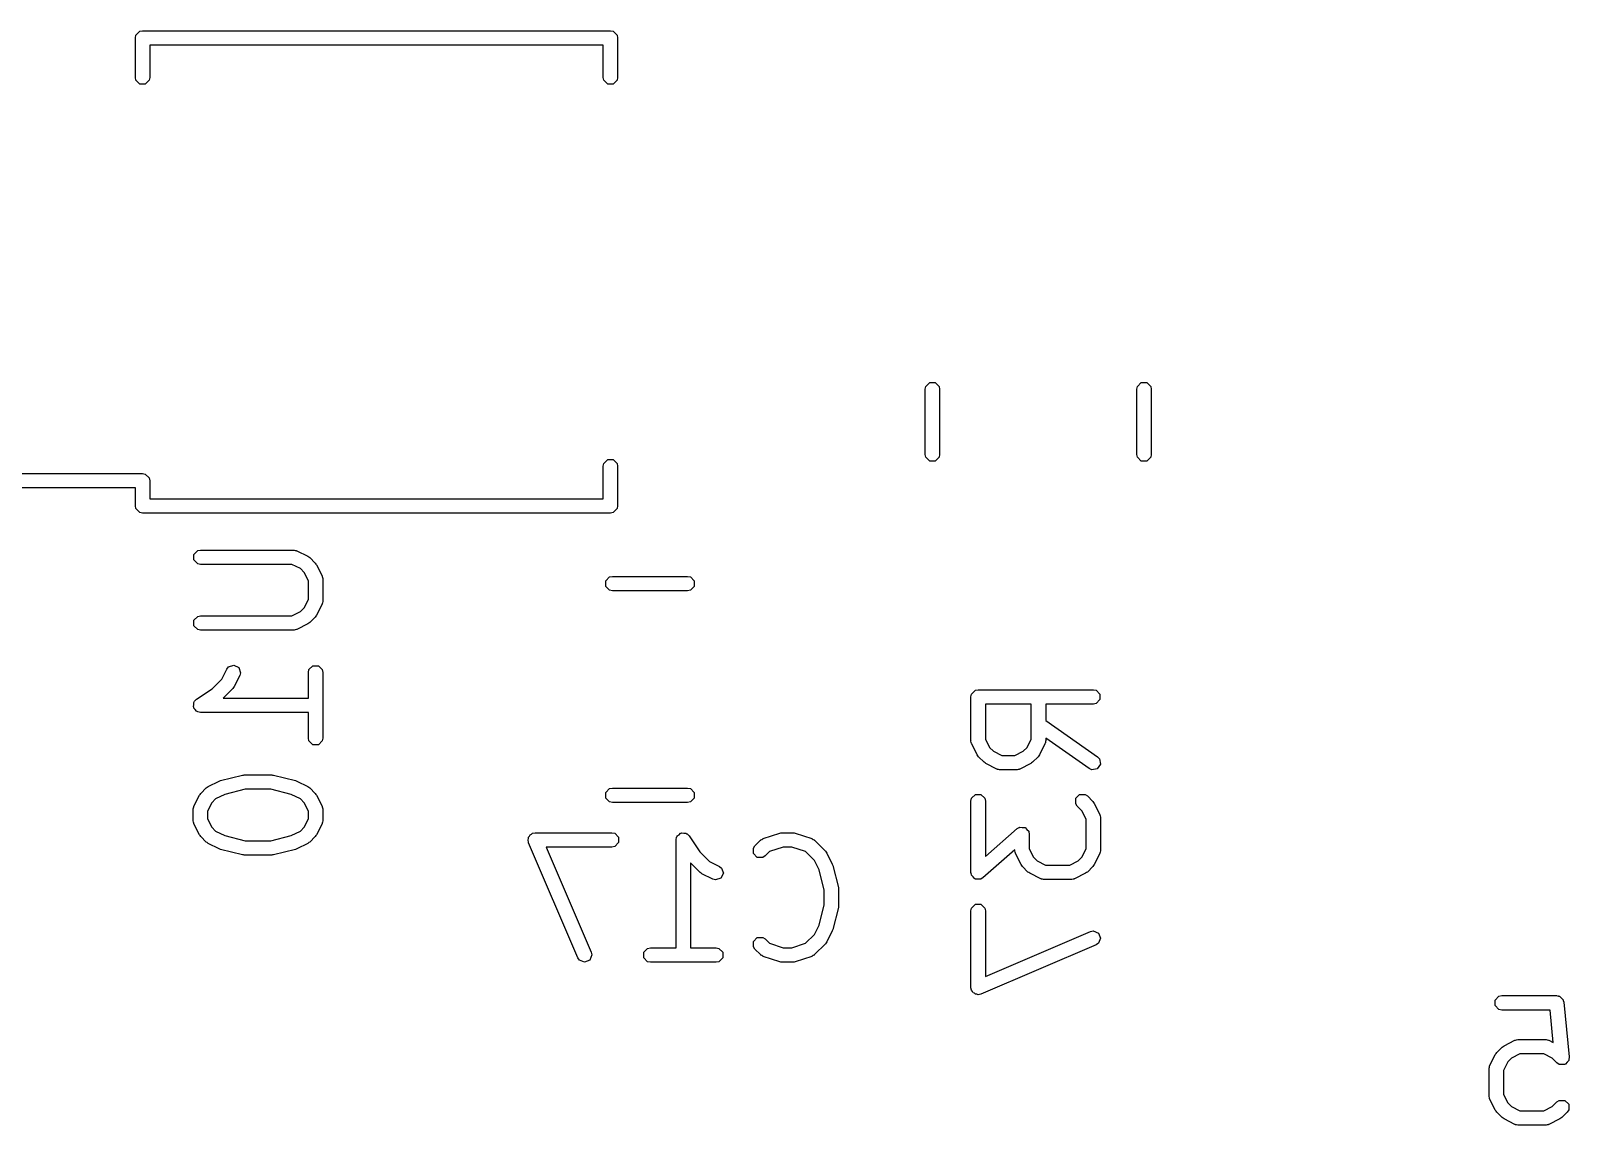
# Model space of a CAD drawing. Header units: inches. Extents: x 0.38 to 5.39, y 0.12 to 3.22.
# Drawn here: x 1.46 to 1.8808, y 0.7275 to 1.0268 of the extents above; entities that cross this region are included whole.
import ezdxf

# ---------------------------------------------------------------- set-up
doc = ezdxf.new("R2010")
doc.units = ezdxf.units.IN
doc.header["$MEASUREMENT"] = 0
doc.layers.add('BLACK', color=250, linetype='CONTINUOUS')

msp = doc.modelspace()

# ---------------------------------------------------------------- linework, layer by layer
at = {"layer": 'BLACK', "linetype": 'CONTINUOUS'}
for p, q in [((1.48877, 1.0256), (1.48984, 1.02666)), ((1.48984, 1.02666), (1.49059, 1.02681)), ((1.49059, 1.02681), (1.61854, 1.02681)), ((1.61854, 1.02681), (1.6193, 1.02666)), ((1.6193, 1.02666), (1.62036, 1.0256)), ((1.48862, 1.02484), (1.48877, 1.0256)), ((1.48862, 1.01402), (1.48862, 1.02484)), ((1.61657, 1.02287), (1.49256, 1.02287)), ((1.49256, 1.02287), (1.49256, 1.01402)), ((1.61657, 1.01402), (1.61657, 1.02287)), ((1.62036, 1.0256), (1.62051, 1.02484)), ((1.62051, 1.02484), (1.62051, 1.01402)), ((1.48877, 1.01326), (1.48862, 1.01402)), ((1.49256, 1.01402), (1.49241, 1.01326)), ((1.61672, 1.01326), (1.61657, 1.01402)), ((1.62051, 1.01402), (1.62036, 1.01326)), ((1.48984, 1.0122), (1.48877, 1.01326)), ((1.49134, 1.0122), (1.48984, 1.0122)), ((1.49241, 1.01326), (1.49134, 1.0122)), ((1.61779, 1.0122), (1.61672, 1.01326)), ((1.6193, 1.0122), (1.61779, 1.0122)), ((1.62036, 1.01326), (1.6193, 1.0122)), ((1.70479, 0.92955), (1.70585, 0.93062)), ((1.70585, 0.93062), (1.70736, 0.93062)), ((1.70736, 0.93062), (1.70842, 0.92955)), ((1.76266, 0.92955), (1.76373, 0.93062)), ((1.76373, 0.93062), (1.76523, 0.93062)), ((1.76523, 0.93062), (1.7663, 0.92955)), ((1.70464, 0.9288), (1.70479, 0.92955)), ((1.70464, 0.91092), (1.70464, 0.9288)), ((1.70842, 0.92955), (1.70857, 0.9288)), ((1.70857, 0.9288), (1.70857, 0.91092)), ((1.76251, 0.9288), (1.76266, 0.92955)), ((1.76251, 0.91092), (1.76251, 0.9288)), ((1.7663, 0.92955), (1.76645, 0.9288)), ((1.76645, 0.9288), (1.76645, 0.91092)), ((1.61672, 0.90847), (1.61779, 0.90954)), ((1.61779, 0.90954), (1.6193, 0.90954)), ((1.6193, 0.90954), (1.62036, 0.90847)), ((1.70479, 0.91017), (1.70464, 0.91092)), ((1.70585, 0.9091), (1.70479, 0.91017)), ((1.70736, 0.9091), (1.70585, 0.9091)), ((1.70842, 0.91017), (1.70736, 0.9091)), ((1.70857, 0.91092), (1.70842, 0.91017)), ((1.76266, 0.91017), (1.76251, 0.91092)), ((1.76373, 0.9091), (1.76266, 0.91017)), ((1.76523, 0.9091), (1.76373, 0.9091)), ((1.7663, 0.91017), (1.76523, 0.9091)), ((1.76645, 0.91092), (1.7663, 0.91017)), ((1.44827, 0.90575), (1.49059, 0.90575)), ((1.49059, 0.90575), (1.49134, 0.9056)), ((1.49134, 0.9056), (1.49241, 0.90453)), ((1.61657, 0.90772), (1.61672, 0.90847)), ((1.61657, 0.89886), (1.61657, 0.90772)), ((1.62036, 0.90847), (1.62051, 0.90772)), ((1.62051, 0.90772), (1.62051, 0.89689)), ((1.48862, 0.90181), (1.44827, 0.90181)), ((1.48862, 0.89689), (1.48862, 0.90181)), ((1.49241, 0.90453), (1.49256, 0.90378)), ((1.49256, 0.90378), (1.49256, 0.89886)), ((1.48877, 0.89614), (1.48862, 0.89689)), ((1.49256, 0.89886), (1.61657, 0.89886)), ((1.62051, 0.89689), (1.62036, 0.89614)), ((1.48984, 0.89507), (1.48877, 0.89614)), ((1.49059, 0.89492), (1.48984, 0.89507)), ((1.61854, 0.89492), (1.49059, 0.89492)), ((1.6193, 0.89507), (1.61854, 0.89492)), ((1.62036, 0.89614), (1.6193, 0.89507)), ((1.50459, 0.88361), (1.50566, 0.88467)), ((1.50459, 0.8821), (1.50459, 0.88361)), ((1.50566, 0.88467), (1.50641, 0.88482)), ((1.50641, 0.88482), (1.53191, 0.88482)), ((1.53191, 0.88482), (1.53201, 0.8848)), ((1.53201, 0.8848), (1.53205, 0.88482)), ((1.53205, 0.88482), (1.53235, 0.88473)), ((1.53235, 0.88473), (1.53266, 0.88467)), ((1.53266, 0.88467), (1.5327, 0.88464)), ((1.5327, 0.88464), (1.53279, 0.88461)), ((1.53279, 0.88461), (1.53579, 0.88311)), ((1.50566, 0.88103), (1.50459, 0.8821)), ((1.50641, 0.88088), (1.50566, 0.88103)), ((1.53145, 0.88088), (1.50641, 0.88088)), ((1.53374, 0.87974), (1.53145, 0.88088)), ((1.53479, 0.87869), (1.53374, 0.87974)), ((1.53579, 0.88311), (1.53604, 0.88292)), ((1.53604, 0.88292), (1.5363, 0.88275)), ((1.5363, 0.88275), (1.5378, 0.88125)), ((1.5378, 0.88125), (1.53798, 0.88098)), ((1.53798, 0.88098), (1.53817, 0.88073)), ((1.53817, 0.88073), (1.53967, 0.87773)), ((1.53594, 0.87639), (1.53479, 0.87869)), ((1.53594, 0.87132), (1.53594, 0.87639)), ((1.53967, 0.87773), (1.5397, 0.87764)), ((1.5397, 0.87764), (1.53973, 0.87761)), ((1.53973, 0.87761), (1.53979, 0.8773)), ((1.53979, 0.8773), (1.53987, 0.87699)), ((1.53987, 0.87699), (1.53986, 0.87695)), ((1.53986, 0.87695), (1.53988, 0.87685)), ((1.53988, 0.87685), (1.53988, 0.87085)), ((1.61727, 0.87638), (1.61833, 0.87745)), ((1.61727, 0.87488), (1.61727, 0.87638)), ((1.61833, 0.87745), (1.61908, 0.8776)), ((1.61908, 0.8776), (1.63966, 0.8776)), ((1.63966, 0.8776), (1.64041, 0.87745)), ((1.64041, 0.87745), (1.64147, 0.87638)), ((1.64147, 0.87638), (1.64147, 0.87488)), ((1.53479, 0.86902), (1.53594, 0.87132)), ((1.61833, 0.87381), (1.61727, 0.87488)), ((1.61908, 0.87366), (1.61833, 0.87381)), ((1.63966, 0.87366), (1.61908, 0.87366)), ((1.64041, 0.87381), (1.63966, 0.87366)), ((1.64147, 0.87488), (1.64041, 0.87381)), ((1.50566, 0.86667), (1.50641, 0.86682)), ((1.50641, 0.86682), (1.53145, 0.86682)), ((1.53145, 0.86682), (1.53374, 0.86797)), ((1.53374, 0.86797), (1.53479, 0.86902)), ((1.53798, 0.86673), (1.5378, 0.86646)), ((1.53817, 0.86697), (1.53798, 0.86673)), ((1.53967, 0.86997), (1.53817, 0.86697)), ((1.5397, 0.87007), (1.53967, 0.86997)), ((1.53973, 0.8701), (1.5397, 0.87007)), ((1.53979, 0.87041), (1.53973, 0.8701)), ((1.53987, 0.87072), (1.53979, 0.87041)), ((1.53988, 0.87085), (1.53986, 0.87076)), ((1.53986, 0.87076), (1.53987, 0.87072)), ((1.50459, 0.86561), (1.50566, 0.86667)), ((1.50459, 0.8641), (1.50459, 0.86561)), ((1.50566, 0.86304), (1.50459, 0.8641)), ((1.50641, 0.86289), (1.50566, 0.86304)), ((1.53191, 0.86289), (1.50641, 0.86289)), ((1.53201, 0.86291), (1.53191, 0.86289)), ((1.53205, 0.86289), (1.53201, 0.86291)), ((1.53235, 0.86298), (1.53205, 0.86289)), ((1.53266, 0.86304), (1.53235, 0.86298)), ((1.5327, 0.86307), (1.53266, 0.86304)), ((1.53279, 0.86309), (1.5327, 0.86307)), ((1.53579, 0.86459), (1.53279, 0.86309)), ((1.53604, 0.86479), (1.53579, 0.86459)), ((1.5363, 0.86496), (1.53604, 0.86479)), ((1.5378, 0.86646), (1.5363, 0.86496)), ((1.51229, 0.84952), (1.51365, 0.85224)), ((1.51365, 0.85224), (1.51412, 0.85284)), ((1.51412, 0.85284), (1.51555, 0.85332)), ((1.51555, 0.85332), (1.5169, 0.85265)), ((1.51717, 0.85048), (1.51567, 0.84748)), ((1.5169, 0.85265), (1.51738, 0.85122)), ((1.51738, 0.85122), (1.51717, 0.85048)), ((1.53594, 0.85136), (1.53609, 0.85211)), ((1.53594, 0.84433), (1.53594, 0.85136)), ((1.53609, 0.85211), (1.53716, 0.85318)), ((1.53716, 0.85318), (1.53866, 0.85318)), ((1.53866, 0.85318), (1.53973, 0.85211)), ((1.53973, 0.85211), (1.53988, 0.85136)), ((1.53988, 0.85136), (1.53988, 0.83336)), ((1.50532, 0.844), (1.50966, 0.84689)), ((1.50966, 0.84689), (1.51229, 0.84952)), ((1.5153, 0.84697), (1.51267, 0.84433)), ((1.51548, 0.84723), (1.5153, 0.84697)), ((1.51567, 0.84748), (1.51548, 0.84723)), ((1.71729, 0.84541), (1.71836, 0.84648)), ((1.71836, 0.84648), (1.71911, 0.84663)), ((1.71911, 0.84663), (1.75061, 0.84663)), ((1.75061, 0.84663), (1.75136, 0.84648)), ((1.75136, 0.84648), (1.75242, 0.84541)), ((1.50448, 0.84198), (1.50459, 0.84254)), ((1.50459, 0.84181), (1.50448, 0.84198)), ((1.50459, 0.84311), (1.50474, 0.84326)), ((1.50459, 0.84254), (1.50459, 0.84311)), ((1.50459, 0.84161), (1.50459, 0.84181)), ((1.505, 0.8412), (1.50459, 0.84161)), ((1.50474, 0.84326), (1.50478, 0.84345)), ((1.50478, 0.84345), (1.50532, 0.844)), ((1.51267, 0.84433), (1.53594, 0.84433)), ((1.71714, 0.84466), (1.71729, 0.84541)), ((1.71714, 0.83266), (1.71714, 0.84466)), ((1.73364, 0.84269), (1.72108, 0.84269)), ((1.72108, 0.84269), (1.72108, 0.83313)), ((1.73364, 0.83313), (1.73364, 0.84269)), ((1.75061, 0.84269), (1.73758, 0.84269)), ((1.73758, 0.84269), (1.73758, 0.83819)), ((1.75136, 0.84284), (1.75061, 0.84269)), ((1.75242, 0.84391), (1.75136, 0.84284)), ((1.75242, 0.84541), (1.75242, 0.84391)), ((1.50532, 0.84072), (1.505, 0.8412)), ((1.50552, 0.84068), (1.50532, 0.84072)), ((1.50566, 0.84054), (1.50552, 0.84068)), ((1.50641, 0.84039), (1.50566, 0.84054)), ((1.53594, 0.84039), (1.50641, 0.84039)), ((1.53594, 0.83336), (1.53594, 0.84039)), ((1.73758, 0.83819), (1.75173, 0.82828)), ((1.53609, 0.83261), (1.53594, 0.83336)), ((1.53988, 0.83336), (1.53973, 0.83261)), ((1.72108, 0.83313), (1.72223, 0.83083)), ((1.73249, 0.83083), (1.73364, 0.83313)), ((1.74948, 0.82505), (1.73758, 0.83338)), ((1.73758, 0.83338), (1.73758, 0.83266)), ((1.53716, 0.83154), (1.53609, 0.83261)), ((1.53866, 0.83154), (1.53716, 0.83154)), ((1.53973, 0.83261), (1.53866, 0.83154)), ((1.71716, 0.83256), (1.71714, 0.83266)), ((1.71715, 0.83252), (1.71716, 0.83256)), ((1.71723, 0.83222), (1.71715, 0.83252)), ((1.71729, 0.83191), (1.71723, 0.83222)), ((1.71732, 0.83188), (1.71729, 0.83191)), ((1.71735, 0.83178), (1.71732, 0.83188)), ((1.71885, 0.82878), (1.71735, 0.83178)), ((1.72223, 0.83083), (1.72327, 0.82978)), ((1.72327, 0.82978), (1.72557, 0.82863)), ((1.72914, 0.82863), (1.73144, 0.82978)), ((1.73144, 0.82978), (1.73249, 0.83083)), ((1.73737, 0.83178), (1.73587, 0.82878)), ((1.73739, 0.83188), (1.73737, 0.83178)), ((1.73743, 0.83191), (1.73739, 0.83188)), ((1.73749, 0.83222), (1.73743, 0.83191)), ((1.73757, 0.83252), (1.73749, 0.83222)), ((1.73758, 0.83266), (1.73756, 0.83256)), ((1.73756, 0.83256), (1.73757, 0.83252)), ((1.71904, 0.82853), (1.71885, 0.82878)), ((1.71922, 0.82827), (1.71904, 0.82853)), ((1.72072, 0.82677), (1.71922, 0.82827)), ((1.72098, 0.82659), (1.72072, 0.82677)), ((1.72123, 0.8264), (1.72098, 0.82659)), ((1.72423, 0.8249), (1.72123, 0.8264)), ((1.72432, 0.82488), (1.72423, 0.8249)), ((1.72436, 0.82484), (1.72432, 0.82488)), ((1.72466, 0.82478), (1.72436, 0.82484)), ((1.72497, 0.8247), (1.72466, 0.82478)), ((1.72501, 0.82471), (1.72497, 0.8247)), ((1.72511, 0.82469), (1.72501, 0.82471)), ((1.72961, 0.82469), (1.72511, 0.82469)), ((1.72557, 0.82863), (1.72914, 0.82863)), ((1.7297, 0.82471), (1.72961, 0.82469)), ((1.72975, 0.8247), (1.7297, 0.82471)), ((1.73005, 0.82478), (1.72975, 0.8247)), ((1.73036, 0.82484), (1.73005, 0.82478)), ((1.73039, 0.82488), (1.73036, 0.82484)), ((1.73049, 0.8249), (1.73039, 0.82488)), ((1.73349, 0.8264), (1.73049, 0.8249)), ((1.73374, 0.82659), (1.73349, 0.8264)), ((1.734, 0.82677), (1.73374, 0.82659)), ((1.7355, 0.82827), (1.734, 0.82677)), ((1.73567, 0.82853), (1.7355, 0.82827)), ((1.73587, 0.82878), (1.73567, 0.82853)), ((1.75018, 0.82474), (1.74948, 0.82505)), ((1.75166, 0.825), (1.75018, 0.82474)), ((1.75253, 0.82624), (1.75166, 0.825)), ((1.75173, 0.82828), (1.75227, 0.82772)), ((1.75227, 0.82772), (1.75253, 0.82624)), ((1.50853, 0.82012), (1.51153, 0.82162)), ((1.51153, 0.82162), (1.51174, 0.82168)), ((1.51174, 0.82168), (1.51194, 0.82177)), ((1.51194, 0.82177), (1.51793, 0.82327)), ((1.51793, 0.82327), (1.51818, 0.82328)), ((1.51818, 0.82328), (1.51841, 0.82333)), ((1.51841, 0.82333), (1.52591, 0.82333)), ((1.52591, 0.82333), (1.52615, 0.82328)), ((1.52615, 0.82328), (1.52639, 0.82327)), ((1.52639, 0.82327), (1.53239, 0.82177)), ((1.53239, 0.82177), (1.53258, 0.82168)), ((1.53258, 0.82168), (1.53279, 0.82162)), ((1.53279, 0.82162), (1.53579, 0.82012)), ((1.50465, 0.81474), (1.50615, 0.81774)), ((1.50615, 0.81774), (1.50635, 0.81799)), ((1.50635, 0.81799), (1.50652, 0.81825)), ((1.50652, 0.81825), (1.50802, 0.81975)), ((1.50802, 0.81975), (1.50828, 0.81993)), ((1.50828, 0.81993), (1.50853, 0.82012)), ((1.51058, 0.81674), (1.50953, 0.8157)), ((1.5131, 0.818), (1.51058, 0.81674)), ((1.51865, 0.81939), (1.5131, 0.818)), ((1.52567, 0.81939), (1.51865, 0.81939)), ((1.53122, 0.818), (1.52567, 0.81939)), ((1.53374, 0.81674), (1.53122, 0.818)), ((1.53479, 0.8157), (1.53374, 0.81674)), ((1.53579, 0.82012), (1.53604, 0.81993)), ((1.53604, 0.81993), (1.5363, 0.81975)), ((1.5363, 0.81975), (1.5378, 0.81825)), ((1.5378, 0.81825), (1.53798, 0.81799)), ((1.53798, 0.81799), (1.53817, 0.81774)), ((1.53817, 0.81774), (1.53967, 0.81474)), ((1.61727, 0.81851), (1.61833, 0.81957)), ((1.61727, 0.817), (1.61727, 0.81851)), ((1.61833, 0.81594), (1.61727, 0.817)), ((1.61833, 0.81957), (1.61908, 0.81972)), ((1.61908, 0.81972), (1.63966, 0.81972)), ((1.63966, 0.81972), (1.64041, 0.81957)), ((1.64041, 0.81957), (1.64147, 0.81851)), ((1.64147, 0.817), (1.64041, 0.81594)), ((1.64147, 0.81851), (1.64147, 0.817)), ((1.71714, 0.81616), (1.71729, 0.81692)), ((1.71729, 0.81692), (1.71836, 0.81798)), ((1.71836, 0.81798), (1.71986, 0.81798)), ((1.71986, 0.81798), (1.72093, 0.81692)), ((1.72093, 0.81692), (1.72108, 0.81616)), ((1.74579, 0.81692), (1.74685, 0.81798)), ((1.74579, 0.81541), (1.74579, 0.81692)), ((1.74685, 0.81798), (1.74836, 0.81798)), ((1.74836, 0.81798), (1.749, 0.81756)), ((1.749, 0.81756), (1.7505, 0.81606)), ((1.50444, 0.81386), (1.50446, 0.81396)), ((1.50444, 0.81086), (1.50444, 0.81386)), ((1.50445, 0.814), (1.50453, 0.81431)), ((1.50446, 0.81396), (1.50445, 0.814)), ((1.50453, 0.81431), (1.50459, 0.81462)), ((1.50459, 0.81462), (1.50463, 0.81465)), ((1.50463, 0.81465), (1.50465, 0.81474)), ((1.50953, 0.8157), (1.50838, 0.8134)), ((1.50838, 0.8134), (1.50838, 0.81133)), ((1.53594, 0.8134), (1.53479, 0.8157)), ((1.53594, 0.81133), (1.53594, 0.8134)), ((1.53967, 0.81474), (1.5397, 0.81465)), ((1.5397, 0.81465), (1.53973, 0.81462)), ((1.53973, 0.81462), (1.53979, 0.81431)), ((1.53979, 0.81431), (1.53987, 0.814)), ((1.53987, 0.814), (1.53986, 0.81396)), ((1.53986, 0.81396), (1.53988, 0.81386)), ((1.53988, 0.81386), (1.53988, 0.81086)), ((1.61908, 0.81579), (1.61833, 0.81594)), ((1.63966, 0.81579), (1.61908, 0.81579)), ((1.64041, 0.81594), (1.63966, 0.81579)), ((1.71714, 0.79667), (1.71714, 0.81616)), ((1.72108, 0.81616), (1.72108, 0.801)), ((1.74621, 0.81477), (1.74579, 0.81541)), ((1.74749, 0.8135), (1.74621, 0.81477)), ((1.74864, 0.8112), (1.74749, 0.8135)), ((1.7505, 0.81606), (1.75067, 0.81579)), ((1.75067, 0.81579), (1.75087, 0.81554)), ((1.75087, 0.81554), (1.75237, 0.81254)), ((1.75237, 0.81254), (1.75239, 0.81245)), ((1.75239, 0.81245), (1.75242, 0.81242)), ((1.75242, 0.81242), (1.75249, 0.81211)), ((1.75249, 0.81211), (1.75257, 0.8118)), ((1.50446, 0.81077), (1.50444, 0.81086)), ((1.50445, 0.81072), (1.50446, 0.81077)), ((1.50453, 0.81042), (1.50445, 0.81072)), ((1.50459, 0.81011), (1.50453, 0.81042)), ((1.50463, 0.81008), (1.50459, 0.81011)), ((1.50465, 0.80998), (1.50463, 0.81008)), ((1.50615, 0.80698), (1.50465, 0.80998)), ((1.50838, 0.81133), (1.50953, 0.80903)), ((1.50953, 0.80903), (1.51058, 0.80798)), ((1.51058, 0.80798), (1.5131, 0.80672)), ((1.53122, 0.80672), (1.53374, 0.80798)), ((1.53374, 0.80798), (1.53479, 0.80903)), ((1.53479, 0.80903), (1.53594, 0.81133)), ((1.53967, 0.80998), (1.53817, 0.80698)), ((1.5397, 0.81008), (1.53967, 0.80998)), ((1.53973, 0.81011), (1.5397, 0.81008)), ((1.53979, 0.81042), (1.53973, 0.81011)), ((1.53987, 0.81072), (1.53979, 0.81042)), ((1.53988, 0.81086), (1.53986, 0.81077)), ((1.53986, 0.81077), (1.53987, 0.81072)), ((1.72108, 0.801), (1.72981, 0.80865)), ((1.72981, 0.80865), (1.7303, 0.80893)), ((1.7303, 0.80893), (1.73035, 0.80898)), ((1.73035, 0.80898), (1.7304, 0.80898)), ((1.7304, 0.80898), (1.73048, 0.80903)), ((1.73048, 0.80903), (1.73117, 0.80898)), ((1.73117, 0.80898), (1.73186, 0.80898)), ((1.73186, 0.80898), (1.73191, 0.80893)), ((1.73191, 0.80893), (1.73198, 0.80893)), ((1.73198, 0.80893), (1.73244, 0.80841)), ((1.73244, 0.80841), (1.73293, 0.80792)), ((1.73293, 0.80792), (1.73294, 0.80783)), ((1.73294, 0.80783), (1.73297, 0.8078)), ((1.74864, 0.80313), (1.74864, 0.8112)), ((1.75257, 0.8118), (1.75255, 0.81176)), ((1.75255, 0.81176), (1.75257, 0.81166)), ((1.75257, 0.81166), (1.75257, 0.80267)), ((1.50635, 0.80673), (1.50615, 0.80698)), ((1.50652, 0.80647), (1.50635, 0.80673)), ((1.50802, 0.80497), (1.50652, 0.80647)), ((1.50828, 0.8048), (1.50802, 0.80497)), ((1.50853, 0.8046), (1.50828, 0.8048)), ((1.51153, 0.8031), (1.50853, 0.8046)), ((1.5131, 0.80672), (1.51865, 0.80533)), ((1.51865, 0.80533), (1.52567, 0.80533)), ((1.52567, 0.80533), (1.53122, 0.80672)), ((1.53579, 0.8046), (1.53279, 0.8031)), ((1.53604, 0.8048), (1.53579, 0.8046)), ((1.5363, 0.80497), (1.53604, 0.8048)), ((1.5378, 0.80647), (1.5363, 0.80497)), ((1.53798, 0.80673), (1.5378, 0.80647)), ((1.53817, 0.80698), (1.53798, 0.80673)), ((1.596, 0.80553), (1.59615, 0.80591)), ((1.59615, 0.80482), (1.596, 0.80553)), ((1.59615, 0.80631), (1.59642, 0.80658)), ((1.59615, 0.80591), (1.59615, 0.80631)), ((1.59615, 0.8048), (1.59615, 0.80482)), ((1.59616, 0.80478), (1.59615, 0.8048)), ((1.59615, 0.8048), (1.59615, 0.8048)), ((1.60966, 0.77328), (1.59616, 0.80478)), ((1.59642, 0.80658), (1.59656, 0.80693)), ((1.59656, 0.80693), (1.59693, 0.80709)), ((1.59693, 0.80709), (1.59721, 0.80737)), ((1.59721, 0.80737), (1.59792, 0.80752)), ((1.59792, 0.80752), (1.59794, 0.80752)), ((1.59794, 0.80752), (1.59795, 0.80752)), ((1.59795, 0.80752), (1.59797, 0.80752)), ((1.59797, 0.80752), (1.61897, 0.80752)), ((1.61897, 0.80752), (1.61972, 0.80737)), ((1.61972, 0.80374), (1.61897, 0.80359)), ((1.61972, 0.80737), (1.62078, 0.80631)), ((1.62078, 0.8048), (1.61972, 0.80374)), ((1.62078, 0.80631), (1.62078, 0.8048)), ((1.63649, 0.80556), (1.63664, 0.80631)), ((1.63649, 0.77603), (1.63649, 0.80556)), ((1.63664, 0.80631), (1.63679, 0.80645)), ((1.63679, 0.80645), (1.63683, 0.80665)), ((1.63683, 0.80665), (1.6373, 0.80697)), ((1.6373, 0.80697), (1.63771, 0.80737)), ((1.63771, 0.80737), (1.63791, 0.80737)), ((1.63791, 0.80737), (1.63808, 0.80749)), ((1.63808, 0.80749), (1.63864, 0.80737)), ((1.63864, 0.80737), (1.63922, 0.80737)), ((1.63922, 0.80737), (1.63936, 0.80723)), ((1.63936, 0.80723), (1.63956, 0.80719)), ((1.63956, 0.80719), (1.6401, 0.80665)), ((1.6401, 0.80665), (1.64299, 0.80231)), ((1.65764, 0.80331), (1.65807, 0.80395)), ((1.65807, 0.80395), (1.65957, 0.80545)), ((1.65957, 0.80545), (1.65965, 0.8055)), ((1.65965, 0.8055), (1.65967, 0.80554)), ((1.65967, 0.80554), (1.65994, 0.8057)), ((1.65994, 0.8057), (1.66021, 0.80587)), ((1.66021, 0.80587), (1.66025, 0.80587)), ((1.66025, 0.80587), (1.66034, 0.80592)), ((1.66034, 0.80592), (1.66484, 0.80742)), ((1.66484, 0.80742), (1.66515, 0.80746)), ((1.66515, 0.80746), (1.66546, 0.80752)), ((1.66546, 0.80752), (1.66846, 0.80752)), ((1.66846, 0.80752), (1.66877, 0.80746)), ((1.66877, 0.80746), (1.66908, 0.80742)), ((1.66908, 0.80742), (1.67358, 0.80592)), ((1.67358, 0.80592), (1.67367, 0.80587)), ((1.67367, 0.80587), (1.67371, 0.80587)), ((1.67371, 0.80587), (1.67397, 0.8057)), ((1.67397, 0.8057), (1.67425, 0.80554)), ((1.67425, 0.80554), (1.67427, 0.8055)), ((1.67427, 0.8055), (1.67435, 0.80545)), ((1.67435, 0.80545), (1.67735, 0.80245)), ((1.73297, 0.8078), (1.73297, 0.80771)), ((1.73297, 0.80771), (1.73308, 0.80716)), ((1.73308, 0.80716), (1.73308, 0.80313)), ((1.51174, 0.80305), (1.51153, 0.8031)), ((1.51194, 0.80295), (1.51174, 0.80305)), ((1.51793, 0.80145), (1.51194, 0.80295)), ((1.51818, 0.80144), (1.51793, 0.80145)), ((1.51841, 0.80139), (1.51818, 0.80144)), ((1.52591, 0.80139), (1.51841, 0.80139)), ((1.52615, 0.80144), (1.52591, 0.80139)), ((1.52639, 0.80145), (1.52615, 0.80144)), ((1.53239, 0.80295), (1.52639, 0.80145)), ((1.53258, 0.80305), (1.53239, 0.80295)), ((1.53279, 0.8031), (1.53258, 0.80305)), ((1.61897, 0.80359), (1.60095, 0.80359)), ((1.60095, 0.80359), (1.61328, 0.77483)), ((1.64299, 0.80231), (1.64563, 0.79967)), ((1.64563, 0.79967), (1.64834, 0.79832)), ((1.65764, 0.8018), (1.65764, 0.80331)), ((1.65871, 0.80074), (1.65764, 0.8018)), ((1.66021, 0.80074), (1.65871, 0.80074)), ((1.66085, 0.80116), (1.66021, 0.80074)), ((1.66202, 0.80234), (1.66085, 0.80116)), ((1.66578, 0.80359), (1.66202, 0.80234)), ((1.66814, 0.80359), (1.66578, 0.80359)), ((1.67189, 0.80234), (1.66814, 0.80359)), ((1.67434, 0.79989), (1.67189, 0.80234)), ((1.6756, 0.79737), (1.67434, 0.79989)), ((1.67735, 0.80245), (1.67753, 0.80219)), ((1.67753, 0.80219), (1.67772, 0.80194)), ((1.67772, 0.80194), (1.67922, 0.79894)), ((1.72914, 0.80283), (1.72041, 0.79518)), ((1.72914, 0.80267), (1.72914, 0.80283)), ((1.72916, 0.80257), (1.72914, 0.80267)), ((1.72914, 0.80253), (1.72916, 0.80257)), ((1.72923, 0.80222), (1.72914, 0.80253)), ((1.72929, 0.80191), (1.72923, 0.80222)), ((1.72932, 0.80188), (1.72929, 0.80191)), ((1.72935, 0.80179), (1.72932, 0.80188)), ((1.73085, 0.79879), (1.72935, 0.80179)), ((1.73308, 0.80313), (1.73423, 0.80083)), ((1.73423, 0.80083), (1.73527, 0.79978)), ((1.73527, 0.79978), (1.73757, 0.79863)), ((1.74414, 0.79863), (1.74644, 0.79978)), ((1.74644, 0.79978), (1.74749, 0.80083)), ((1.74749, 0.80083), (1.74864, 0.80313)), ((1.75237, 0.80179), (1.75087, 0.79879)), ((1.75239, 0.80188), (1.75237, 0.80179)), ((1.75242, 0.80191), (1.75239, 0.80188)), ((1.75249, 0.80222), (1.75242, 0.80191)), ((1.75257, 0.80253), (1.75249, 0.80222)), ((1.75257, 0.80267), (1.75255, 0.80257)), ((1.75255, 0.80257), (1.75257, 0.80253)), ((1.64307, 0.79666), (1.64043, 0.7993)), ((1.64043, 0.7993), (1.64043, 0.77603)), ((1.64333, 0.79649), (1.64307, 0.79666)), ((1.64358, 0.7963), (1.64333, 0.79649)), ((1.64658, 0.7948), (1.64358, 0.7963)), ((1.64834, 0.79832), (1.64895, 0.79785)), ((1.64943, 0.79642), (1.64875, 0.79507)), ((1.64895, 0.79785), (1.64943, 0.79642)), ((1.67699, 0.79181), (1.6756, 0.79737)), ((1.67922, 0.79894), (1.67928, 0.79873)), ((1.67928, 0.79873), (1.67937, 0.79853)), ((1.67937, 0.79853), (1.68087, 0.79253)), ((1.71725, 0.79612), (1.71714, 0.79667)), ((1.71724, 0.79604), (1.71725, 0.79612)), ((1.71727, 0.796), (1.71724, 0.79604)), ((1.71729, 0.79591), (1.71727, 0.796)), ((1.71778, 0.79542), (1.71729, 0.79591)), ((1.71824, 0.7949), (1.71778, 0.79542)), ((1.73104, 0.79854), (1.73085, 0.79879)), ((1.73122, 0.79827), (1.73104, 0.79854)), ((1.73272, 0.79677), (1.73122, 0.79827)), ((1.73298, 0.7966), (1.73272, 0.79677)), ((1.73323, 0.79641), (1.73298, 0.7966)), ((1.73623, 0.79491), (1.73323, 0.79641)), ((1.73757, 0.79863), (1.74414, 0.79863)), ((1.74849, 0.79641), (1.74549, 0.79491)), ((1.74874, 0.7966), (1.74849, 0.79641)), ((1.749, 0.79677), (1.74874, 0.7966)), ((1.7505, 0.79827), (1.749, 0.79677)), ((1.75067, 0.79854), (1.7505, 0.79827)), ((1.75087, 0.79879), (1.75067, 0.79854)), ((1.64732, 0.79459), (1.64658, 0.7948)), ((1.64875, 0.79507), (1.64732, 0.79459)), ((1.67699, 0.7878), (1.67699, 0.79181)), ((1.68087, 0.79253), (1.68088, 0.79229)), ((1.68088, 0.79229), (1.68093, 0.79206)), ((1.68093, 0.79206), (1.68093, 0.78756)), ((1.71831, 0.7949), (1.71824, 0.7949)), ((1.71836, 0.79485), (1.71831, 0.7949)), ((1.71905, 0.79485), (1.71836, 0.79485)), ((1.71974, 0.7948), (1.71905, 0.79485)), ((1.71982, 0.79485), (1.71974, 0.7948)), ((1.71986, 0.79485), (1.71982, 0.79485)), ((1.71992, 0.79491), (1.71986, 0.79485)), ((1.72041, 0.79518), (1.71992, 0.79491)), ((1.73632, 0.79488), (1.73623, 0.79491)), ((1.73635, 0.79485), (1.73632, 0.79488)), ((1.73666, 0.79479), (1.73635, 0.79485)), ((1.73697, 0.7947), (1.73666, 0.79479)), ((1.73701, 0.79472), (1.73697, 0.7947)), ((1.73711, 0.7947), (1.73701, 0.79472)), ((1.74461, 0.7947), (1.73711, 0.7947)), ((1.7447, 0.79472), (1.74461, 0.7947)), ((1.74475, 0.7947), (1.7447, 0.79472)), ((1.74505, 0.79479), (1.74475, 0.7947)), ((1.74536, 0.79485), (1.74505, 0.79479)), ((1.74539, 0.79488), (1.74536, 0.79485)), ((1.74549, 0.79491), (1.74539, 0.79488)), ((1.6756, 0.78225), (1.67699, 0.7878)), ((1.68087, 0.78708), (1.67937, 0.78108)), ((1.68088, 0.78732), (1.68087, 0.78708)), ((1.68093, 0.78756), (1.68088, 0.78732)), ((1.71714, 0.78617), (1.71729, 0.78692)), ((1.71729, 0.78692), (1.71836, 0.78799)), ((1.71836, 0.78799), (1.71986, 0.78799)), ((1.71986, 0.78799), (1.72093, 0.78692)), ((1.72093, 0.78692), (1.72108, 0.78617)), ((1.71714, 0.76517), (1.71714, 0.78617)), ((1.72108, 0.78617), (1.72108, 0.76816)), ((1.65764, 0.77781), (1.65871, 0.77888)), ((1.65871, 0.77888), (1.66021, 0.77888)), ((1.66021, 0.77888), (1.66085, 0.77845)), ((1.66085, 0.77845), (1.66202, 0.77728)), ((1.67189, 0.77728), (1.67434, 0.77972)), ((1.67434, 0.77972), (1.6756, 0.78225)), ((1.67922, 0.78068), (1.67772, 0.77768)), ((1.67928, 0.78089), (1.67922, 0.78068)), ((1.67937, 0.78108), (1.67928, 0.78089)), ((1.72108, 0.76816), (1.74983, 0.78048)), ((1.74983, 0.78048), (1.75058, 0.78064)), ((1.75058, 0.78064), (1.75198, 0.78008)), ((1.75198, 0.78008), (1.75257, 0.77869)), ((1.75257, 0.77869), (1.75201, 0.77729)), ((1.61328, 0.77483), (1.61343, 0.77408)), ((1.62765, 0.77481), (1.62871, 0.77588)), ((1.62765, 0.77331), (1.62765, 0.77481)), ((1.62871, 0.77588), (1.62946, 0.77603)), ((1.62946, 0.77603), (1.63649, 0.77603)), ((1.64043, 0.77603), (1.64746, 0.77603)), ((1.64746, 0.77603), (1.64821, 0.77588)), ((1.64821, 0.77588), (1.64928, 0.77481)), ((1.64928, 0.77481), (1.64928, 0.77331)), ((1.65764, 0.77631), (1.65764, 0.77781)), ((1.65807, 0.77567), (1.65764, 0.77631)), ((1.65957, 0.77417), (1.65807, 0.77567)), ((1.65965, 0.77411), (1.65957, 0.77417)), ((1.66202, 0.77728), (1.66578, 0.77603)), ((1.66578, 0.77603), (1.66814, 0.77603)), ((1.66814, 0.77603), (1.67189, 0.77728)), ((1.67435, 0.77417), (1.67427, 0.77411)), ((1.67735, 0.77717), (1.67435, 0.77417)), ((1.67753, 0.77743), (1.67735, 0.77717)), ((1.67772, 0.77768), (1.67753, 0.77743)), ((1.75138, 0.77686), (1.71988, 0.76336)), ((1.75201, 0.77729), (1.75138, 0.77686)), ((1.61009, 0.77265), (1.60966, 0.77328)), ((1.61149, 0.77209), (1.61009, 0.77265)), ((1.61287, 0.77268), (1.61149, 0.77209)), ((1.61343, 0.77408), (1.61287, 0.77268)), ((1.62871, 0.77224), (1.62765, 0.77331)), ((1.62946, 0.77209), (1.62871, 0.77224)), ((1.64746, 0.77209), (1.62946, 0.77209)), ((1.64821, 0.77224), (1.64746, 0.77209)), ((1.64928, 0.77331), (1.64821, 0.77224)), ((1.65967, 0.77407), (1.65965, 0.77411)), ((1.65994, 0.77392), (1.65967, 0.77407)), ((1.66021, 0.77374), (1.65994, 0.77392)), ((1.66025, 0.77374), (1.66021, 0.77374)), ((1.66034, 0.77369), (1.66025, 0.77374)), ((1.66484, 0.77219), (1.66034, 0.77369)), ((1.66515, 0.77215), (1.66484, 0.77219)), ((1.66546, 0.77209), (1.66515, 0.77215)), ((1.66846, 0.77209), (1.66546, 0.77209)), ((1.66877, 0.77215), (1.66846, 0.77209)), ((1.66908, 0.77219), (1.66877, 0.77215)), ((1.67358, 0.77369), (1.66908, 0.77219)), ((1.67367, 0.77374), (1.67358, 0.77369)), ((1.67371, 0.77374), (1.67367, 0.77374)), ((1.67397, 0.77392), (1.67371, 0.77374)), ((1.67425, 0.77407), (1.67397, 0.77392)), ((1.67427, 0.77411), (1.67425, 0.77407)), ((1.71714, 0.76515), (1.71714, 0.76517)), ((1.71715, 0.76513), (1.71714, 0.76515)), ((1.71714, 0.76515), (1.71714, 0.76515)), ((1.71729, 0.76442), (1.71715, 0.76513)), ((1.71758, 0.76413), (1.71729, 0.76442)), ((1.71773, 0.76376), (1.71758, 0.76413)), ((1.71809, 0.76362), (1.71773, 0.76376)), ((1.71836, 0.76335), (1.71809, 0.76362)), ((1.71876, 0.76335), (1.71836, 0.76335)), ((1.71913, 0.7632), (1.71876, 0.76335)), ((1.71984, 0.76335), (1.71913, 0.7632)), ((1.71986, 0.76335), (1.71984, 0.76335)), ((1.71987, 0.76336), (1.71986, 0.76335)), ((1.71988, 0.76336), (1.71987, 0.76336)), ((1.86048, 0.76174), (1.86154, 0.76281)), ((1.86048, 0.76024), (1.86048, 0.76174)), ((1.86154, 0.76281), (1.8623, 0.76296)), ((1.8623, 0.76296), (1.8773, 0.76296)), ((1.8773, 0.76296), (1.87777, 0.76286)), ((1.87777, 0.76286), (1.87786, 0.76287)), ((1.87786, 0.76287), (1.87791, 0.76283)), ((1.87791, 0.76283), (1.87805, 0.76281)), ((1.87805, 0.76281), (1.87852, 0.76234)), ((1.87852, 0.76234), (1.87903, 0.76192)), ((1.87903, 0.76192), (1.87907, 0.76178)), ((1.87907, 0.76178), (1.87911, 0.76174)), ((1.87911, 0.76174), (1.87911, 0.76164)), ((1.87911, 0.76164), (1.87925, 0.76118)), ((1.86154, 0.75917), (1.86048, 0.76024)), ((1.8623, 0.75902), (1.86154, 0.75917)), ((1.87551, 0.75902), (1.8623, 0.75902)), ((1.8764, 0.75014), (1.87551, 0.75902)), ((1.87925, 0.76118), (1.88075, 0.74619)), ((1.86241, 0.74888), (1.86267, 0.74906)), ((1.86267, 0.74906), (1.86292, 0.74925)), ((1.86292, 0.74925), (1.86592, 0.75075)), ((1.86592, 0.75075), (1.86601, 0.75078)), ((1.86601, 0.75078), (1.86604, 0.75081)), ((1.86604, 0.75081), (1.86635, 0.75087)), ((1.86635, 0.75087), (1.86666, 0.75095)), ((1.86666, 0.75095), (1.8667, 0.75094)), ((1.8667, 0.75094), (1.8668, 0.75096)), ((1.8668, 0.75096), (1.8743, 0.75096)), ((1.8743, 0.75096), (1.87439, 0.75094)), ((1.87439, 0.75094), (1.87444, 0.75095)), ((1.87444, 0.75095), (1.87474, 0.75087)), ((1.87474, 0.75087), (1.87505, 0.75081)), ((1.87505, 0.75081), (1.87508, 0.75078)), ((1.87508, 0.75078), (1.87518, 0.75075)), ((1.87518, 0.75075), (1.8764, 0.75014)), ((1.85904, 0.74387), (1.86054, 0.74687)), ((1.86054, 0.74687), (1.86073, 0.74712)), ((1.86073, 0.74712), (1.86091, 0.74738)), ((1.86091, 0.74738), (1.86241, 0.74888)), ((1.86392, 0.74482), (1.86277, 0.74253)), ((1.86496, 0.74587), (1.86392, 0.74482)), ((1.86726, 0.74702), (1.86496, 0.74587)), ((1.87383, 0.74702), (1.86726, 0.74702)), ((1.87613, 0.74587), (1.87383, 0.74702)), ((1.8774, 0.7446), (1.87613, 0.74587)), ((1.88015, 0.74477), (1.87973, 0.74426)), ((1.88061, 0.74524), (1.88015, 0.74477)), ((1.88068, 0.74542), (1.88061, 0.74534)), ((1.88061, 0.74534), (1.88061, 0.74524)), ((1.88075, 0.74619), (1.88068, 0.74542)), ((1.85883, 0.74313), (1.85892, 0.74343)), ((1.85885, 0.74309), (1.85883, 0.74313)), ((1.85883, 0.74299), (1.85885, 0.74309)), ((1.85883, 0.73549), (1.85883, 0.74299)), ((1.85892, 0.74343), (1.85898, 0.74374)), ((1.85898, 0.74374), (1.85901, 0.74378)), ((1.85901, 0.74378), (1.85904, 0.74387)), ((1.86277, 0.74253), (1.86277, 0.73596)), ((1.87804, 0.74417), (1.8774, 0.7446)), ((1.87815, 0.74417), (1.87804, 0.74417)), ((1.87823, 0.74411), (1.87815, 0.74417)), ((1.87889, 0.74417), (1.87823, 0.74411)), ((1.87955, 0.74417), (1.87889, 0.74417)), ((1.87962, 0.74425), (1.87955, 0.74417)), ((1.87973, 0.74426), (1.87962, 0.74425)), ((1.85885, 0.73539), (1.85883, 0.73549)), ((1.85883, 0.73535), (1.85885, 0.73539)), ((1.85892, 0.73505), (1.85883, 0.73535)), ((1.85898, 0.73474), (1.85892, 0.73505)), ((1.85901, 0.73471), (1.85898, 0.73474)), ((1.85904, 0.73461), (1.85901, 0.73471)), ((1.86054, 0.73161), (1.85904, 0.73461)), ((1.86277, 0.73596), (1.86392, 0.73366)), ((1.86392, 0.73366), (1.86496, 0.73261)), ((1.86496, 0.73261), (1.86726, 0.73146)), ((1.87383, 0.73146), (1.87613, 0.73261)), ((1.87613, 0.73261), (1.8774, 0.73388)), ((1.8774, 0.73388), (1.87804, 0.73431)), ((1.87804, 0.73431), (1.87955, 0.73431)), ((1.87955, 0.73431), (1.88061, 0.73325)), ((1.88061, 0.73325), (1.88061, 0.73174)), ((1.86073, 0.73136), (1.86054, 0.73161)), ((1.86091, 0.7311), (1.86073, 0.73136)), ((1.86241, 0.7296), (1.86091, 0.7311)), ((1.86267, 0.72942), (1.86241, 0.7296)), ((1.86292, 0.72923), (1.86267, 0.72942)), ((1.86592, 0.72773), (1.86292, 0.72923)), ((1.86726, 0.73146), (1.87383, 0.73146)), ((1.87818, 0.72923), (1.87518, 0.72773)), ((1.87843, 0.72942), (1.87818, 0.72923)), ((1.87869, 0.7296), (1.87843, 0.72942)), ((1.88019, 0.7311), (1.87869, 0.7296)), ((1.88061, 0.73174), (1.88019, 0.7311)), ((1.86601, 0.72771), (1.86592, 0.72773)), ((1.86604, 0.72767), (1.86601, 0.72771)), ((1.86635, 0.72761), (1.86604, 0.72767)), ((1.86666, 0.72753), (1.86635, 0.72761)), ((1.8667, 0.72754), (1.86666, 0.72753)), ((1.8668, 0.72752), (1.8667, 0.72754)), ((1.8743, 0.72752), (1.8668, 0.72752)), ((1.87439, 0.72754), (1.8743, 0.72752)), ((1.87444, 0.72753), (1.87439, 0.72754)), ((1.87474, 0.72761), (1.87444, 0.72753)), ((1.87505, 0.72767), (1.87474, 0.72761)), ((1.87508, 0.72771), (1.87505, 0.72767)), ((1.87518, 0.72773), (1.87508, 0.72771))]:
    msp.add_line(p, q, dxfattribs=at)

doc.saveas('drawing.dxf')
